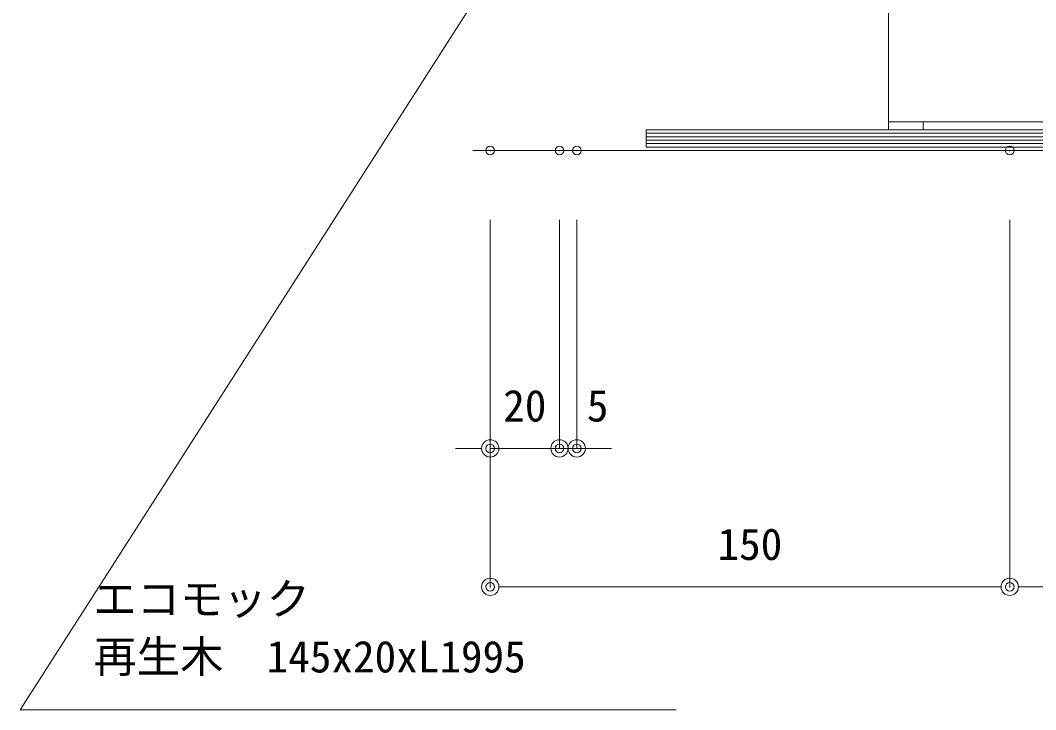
# Model space of a CAD drawing. Units: millimetres on the paper. Extents: x -420 to 420, y -297 to 297.
# Drawn here: x -324.6 to -266, y 100.9 to 140.7 of the extents above; entities that cross this region are included whole.
import ezdxf
from ezdxf.enums import TextEntityAlignment as Align

# ---------------------------------------------------------------- set-up
doc = ezdxf.new("R2010")
doc.units = ezdxf.units.MM
doc.header["$PDMODE"] = 32
doc.header["$PDSIZE"] = 0.5
doc.linetypes.add('USER1', pattern=[1.7, 0.85, -0.85])
for name, color, linetype, lineweight in [('0-0_0', 7, 'Continuous', 5), ('0-1_Defpoints', 7, 'Continuous', 18), ('0-7_0-A11-寸法_詳細', 5, 'Continuous', 18), ('0-8_A-E01-仕上太線', 4, 'Continuous', 18), ('0-9_A-D09-金物_鋼材', 1, 'Continuous', 18), ('0-B_A-B03-文字_書込_小', 7, 'Continuous', 18)]:
    doc.layers.add(name, color=color, linetype=linetype, lineweight=lineweight)
doc.styles.add('ＭＳ ゴシック', font='')
doc.styles.get('ＭＳ ゴシック').set_extended_font_data('MS Gothic')

# ---------------------------------------------------------------- blocks, each defined once
blk = doc.blocks.new('_Dot')
at = {"layer": '0-0_0'}
blk.add_line((-0.5, 0), (-1, 0), dxfattribs=at)
for radius in [0.5, 0.25]:
    blk.add_circle((0, 0), radius, dxfattribs=at)
blk = doc.blocks.new('D13')
at = {"layer": '0-1_Defpoints'}
for p in [(152.999, 430.168), (152.999, 404.96)]:
    blk.add_point(p, dxfattribs=at)
at = {"layer": '0-7_0-A11-寸法_詳細'}
for p, q in [((152.999, 426.168), (152.999, 404.96)), ((370.064, 404.96), (153.999, 404.96))]:
    blk.add_line(p, q, dxfattribs=at)
at = {"layer": '0-7_0-A11-寸法_詳細', "rotation": 180}
blk.add_blockref('_Dot', (152.999, 404.96), dxfattribs=at)
blk = doc.blocks.new('D16')
at = {"layer": '0-1_Defpoints'}
for p in [(122.999, 430.168), (126.999, 430.168), (122.999, 412.96)]:
    blk.add_point(p, dxfattribs=at)
at = {"layer": '0-7_0-A11-寸法_詳細'}
for p, q in [((122.999, 426.168), (122.999, 412.96)), ((126.999, 426.168), (126.999, 412.96)), ((121.999, 412.96), (120.999, 412.96)), ((126.999, 412.96), (122.999, 412.96)), ((127.999, 412.96), (128.999, 412.96))]:
    blk.add_line(p, q, dxfattribs=at)
blk.add_blockref('_Dot', (122.999, 412.96), dxfattribs=at)
at = {"layer": '0-7_0-A11-寸法_詳細', "rotation": 180}
blk.add_blockref('_Dot', (126.999, 412.96), dxfattribs=at)
at = {"layer": '0-7_0-A11-寸法_詳細', "color": 7, "style": 'ＭＳ ゴシック'}
blk.add_text('20', height=1.833, dxfattribs=at).set_placement((123.749, 413.961), align=Align.BOTTOM_LEFT)
blk = doc.blocks.new('D17')
at = {"layer": '0-1_Defpoints'}
for p in [(122.999, 430.168), (152.999, 430.168), (122.999, 404.96)]:
    blk.add_point(p, dxfattribs=at)
at = {"layer": '0-7_0-A11-寸法_詳細'}
for p, q in [((122.999, 426.168), (122.999, 404.96)), ((152.999, 426.168), (152.999, 404.96)), ((151.999, 404.96), (123.999, 404.96))]:
    blk.add_line(p, q, dxfattribs=at)
at = {"layer": '0-7_0-A11-寸法_詳細', "rotation": 180}
blk.add_blockref('_Dot', (122.999, 404.96), dxfattribs=at)
at = {"layer": '0-7_0-A11-寸法_詳細'}
blk.add_blockref('_Dot', (152.999, 404.96), dxfattribs=at)
at = {"layer": '0-7_0-A11-寸法_詳細', "color": 7, "style": 'ＭＳ ゴシック'}
blk.add_text('150', height=1.833, dxfattribs=at).set_placement((136.124, 405.961), align=Align.BOTTOM_LEFT)
blk = doc.blocks.new('AC-4-b')
at = {"layer": '0-0_0'}
for p, q in [((-27.25, 100.348), (-27.25, 99.652)), ((-25.488, 100.648), (-25.648, 100.487)), ((-25.348, 102.25), (-24.652, 102.25)), ((-24.352, 100.487), (-24.512, 100.648)), ((-22.75, 100.348), (-22.75, 99.652)), ((22.75, 100.348), (22.75, 99.652)), ((24.352, 100.487), (24.512, 100.648)), ((25.348, 102.25), (24.652, 102.25)), ((25.488, 100.648), (25.648, 100.487)), ((27.25, 100.348), (27.25, 99.652)), ((-25.648, 99.513), (-25.488, 99.352)), ((-25.348, 97.75), (-24.652, 97.75)), ((-24.512, 99.352), (-24.352, 99.513)), ((24.512, 99.352), (24.352, 99.513)), ((25.348, 97.75), (24.652, 97.75)), ((25.648, 99.513), (25.488, 99.352)), ((-35, 2.3), (35, 2.3))]:
    blk.add_line(p, q, dxfattribs=at)
at = {"layer": '0-0_0', "color": 9, "linetype": 'USER1', "lineweight": 18}
blk.add_line((-35, 38.5), (35, 38.5), dxfattribs=at)
at = {"layer": '0-0_0'}
blk.add_lwpolyline([(-35, 0), (35, 0), (35, 107), (-35, 107)], close=True, dxfattribs=at)
for centre in [(-25, 100), (25, 100)]:
    blk.add_circle(centre, 3.5, dxfattribs=at)
for centre, start, end in [((-25, 83.752), 92.21692, 97.72025), ((-8.752, 100), 172.27975, 177.78308), ((-41.248, 100), 2.21692, 7.72025), ((-25, 83.752), 82.27975, 87.78308), ((25, 83.752), 92.21692, 97.72025), ((41.248, 100), 172.27975, 177.78308), ((8.752, 100), 2.21692, 7.72025), ((25, 83.752), 82.27975, 87.78308), ((-25, 116.248), 262.27975, 267.78308), ((-8.752, 100), 182.21692, 187.72025), ((-41.248, 100), 352.27975, 357.78308), ((-25, 116.248), 272.21692, 277.72025), ((25, 116.248), 262.27975, 267.78308), ((41.248, 100), 182.21692, 187.72025), ((8.752, 100), 352.27975, 357.78308), ((25, 116.248), 272.21692, 277.72025)]:
    blk.add_arc(centre, 16.748, start, end, dxfattribs=at)
at = {"layer": '0-1_Defpoints', "color": 222}
for p, q in [((-25, 2.3), (-25, 0)), ((25, 2.3), (25, 0))]:
    blk.add_line(p, q, dxfattribs=at)
blk = doc.blocks.new('G$CBAEE64E2')
at = {"layer": '0-9_A-D09-金物_鋼材'}
for p, q in [((-100, 4), (100, 4)), ((-100, 3), (100, 3)), ((-100, 2), (100, 2)), ((-100, 1), (100, 1))]:
    blk.add_line(p, q, dxfattribs=at)
blk.add_lwpolyline([(-100, 0), (100, 0), (100, 5), (-100, 5)], close=True, dxfattribs=at)
blk = doc.blocks.new('D58')
at = {"layer": '0-1_Defpoints'}
for p in [(126.999, 430.168), (127.999, 430.168), (127.999, 412.96)]:
    blk.add_point(p, dxfattribs=at)
at = {"layer": '0-7_0-A11-寸法_詳細'}
for p, q in [((126.999, 426.168), (126.999, 412.96)), ((127.999, 426.168), (127.999, 412.96)), ((125.999, 412.96), (124.999, 412.96)), ((126.999, 412.96), (127.999, 412.96)), ((128.999, 412.96), (129.999, 412.96))]:
    blk.add_line(p, q, dxfattribs=at)
blk.add_blockref('_Dot', (126.999, 412.96), dxfattribs=at)
at = {"layer": '0-7_0-A11-寸法_詳細', "rotation": 180}
blk.add_blockref('_Dot', (127.999, 412.96), dxfattribs=at)
at = {"layer": '0-7_0-A11-寸法_詳細', "color": 7, "style": 'ＭＳ ゴシック'}
blk.add_text('5', height=1.833, dxfattribs=at).set_placement((128.578, 413.96), align=Align.BOTTOM_LEFT)

msp = doc.modelspace()

# ---------------------------------------------------------------- linework, layer by layer
at = {"layer": '0-8_A-E01-仕上太線'}
msp.add_line((-298.501, 133.168), (-23.501, 133.168), dxfattribs=at)
at = {"layer": '0-B_A-B03-文字_書込_小'}
msp.add_lwpolyline([(-298.399, 141.901), (-324.638, 100.861), (-286.772, 100.861)], dxfattribs=at)

# ---------------------------------------------------------------- block references
at = {"layer": '0-0_0', "xscale": 0.2, "yscale": 0.2}
msp.add_blockref('G$CBAEE64E2', (-268.501, 133.368), dxfattribs=at)
at = {"layer": '0-7_0-A11-寸法_詳細'}
for name in ['D13', 'D16', 'D17', 'D58']:
    msp.add_blockref(name, (-420.5, -297), dxfattribs=at)
at = {"layer": '0-9_A-D09-金物_鋼材', "xscale": 0.2, "yscale": 0.2}
msp.add_blockref('AC-4-b', (-267.501, 134.368), dxfattribs=at)

# ---------------------------------------------------------------- texts
at = {"layer": '0-B_A-B03-文字_書込_小', "style": 'ＭＳ ゴシック'}
for s, p in [('エコモック', (-320.414, 105.796)), ('再生木\u3000145x20xL1995', (-320.414, 102.463))]:
    msp.add_text(s, height=1.833, dxfattribs=at).set_placement(p, align=Align.BOTTOM_LEFT)

doc.saveas('drawing.dxf')
